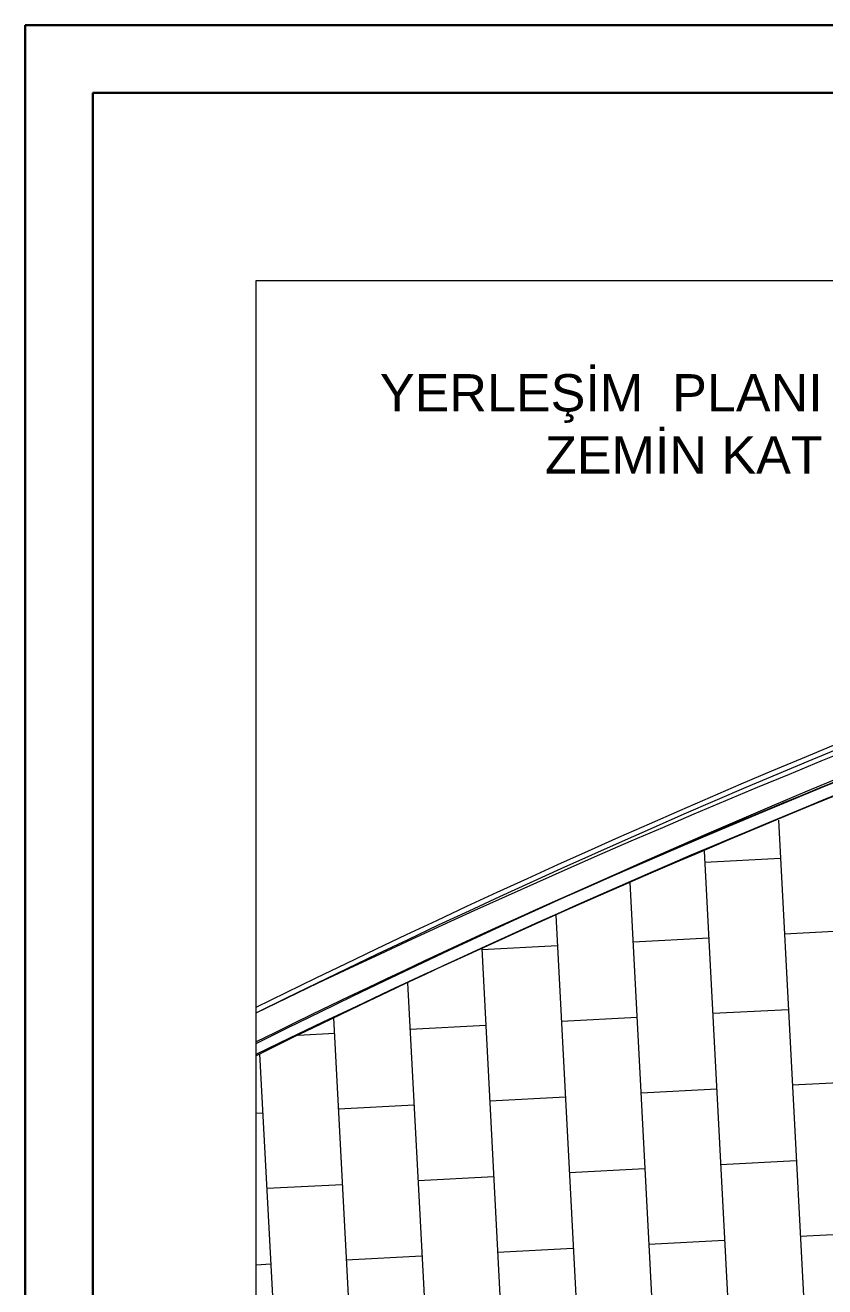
# Model space of a CAD drawing. Header units: millimetres. Extents: x 9159 to 17971, y 10368 to 13314.
# Drawn here: x 13087 to 13731, y 12117 to 13133 of the extents above; entities that cross this region are included whole.
import ezdxf

# ---------------------------------------------------------------- set-up
doc = ezdxf.new("R2010")
doc.units = ezdxf.units.MM
doc.header["$LTSCALE"] = 5
doc.linetypes.add('DUZ', pattern=[0])
for name, color, linetype, lineweight in [('anted', 10, 'Continuous', 0), ('fusya-hatch', 230, 'Continuous', 0), ('REV_KLDRM', 25, 'DUZ', 0), ('SAF_DOSEME-SERAMIK2', 35, 'Continuous', 0), ('SAF_DOSEME-TAS3', 251, 'Continuous', 0), ('YAZI', 250, 'Continuous', 30), ('YOL', 87, 'Continuous', 0)]:
    doc.layers.add(name, color=color, linetype=linetype, lineweight=lineweight)

msp = doc.modelspace()

# ---------------------------------------------------------------- hatches: boundary and pattern name
at = {"layer": 'fusya-hatch'}
h = msp.add_hatch(color=256, dxfattribs=at)
edge = h.paths.add_edge_path()
edge.add_line((14078.15, 12053.66), (14069.61, 12065.99))
edge.add_arc((-419968.16, 638584.82), 762177.56, 304.68911963, 304.71332262, ccw=False)
edge.add_line((13804.91, 11882.7), (13813.45, 11870.37))
edge.add_arc((10085.12, 17537.3), 6783.41, 303.34138, 306.061062)

# ---------------------------------------------------------------- linework, layer by layer
at = {"layer": 'anted', "ltscale": 3}
msp.add_lwpolyline([(16744.25, 12927.16), (16744.25, 10608.73), (13273.39, 10608.73), (13273.39, 12927.16)], close=True, dxfattribs=at)
msp.add_lwpolyline([(16744.25, 12927.16), (16744.25, 10608.73), (13273.39, 10608.73), (13273.39, 12927.16)], close=True, dxfattribs=at)
at = {"layer": 'REV_KLDRM', "elevation": -0.27}
msp.add_lwpolyline([(13472.25, 12397.75, -0.0527853), (15073.7, 12927.16, -0.0527853)], format="xyb", dxfattribs=at)
at = {"layer": 'REV_KLDRM'}
msp.add_arc((16304.99, 6191.2, -0.27), 6822.45, 111.881819, 116.382151, dxfattribs=at)
at = {"layer": 'SAF_DOSEME-SERAMIK2', "elevation": -0.27}
for points in [[(13273.39, 12313.03, -0.0597898), (14999.05, 12927.16)], [(13273.39, 12342.05, -0.0557469), (14884.86, 12927.16)], [(13273.39, 12337.59, -0.0563528), (14901.98, 12927.16)]]:
    msp.add_lwpolyline(points, format="xyb", dxfattribs=at)
at = {"layer": 'SAF_DOSEME-TAS3'}
for p, q in [((13693.53, 12492.69), (13724.76, 11896.78)), ((13633.79, 12467.89), (13665.69, 11859.17)), ((13634.26, 12458.95), (13695.13, 12462.14)), ((13574.08, 12442.41), (13606.67, 11820.59)), ((13514.41, 12416.23), (13547.7, 11781.04)), ((13698.32, 12401.27), (13759.2, 12404.46)), ((13576.57, 12394.88), (13637.45, 12398.07)), ((13454.77, 12389.37), (13548.09, 10608.73)), ((13454.82, 12388.5), (13515.69, 12391.69)), ((13395.17, 12361.79), (13487.05, 10608.73)), ((13335.61, 12333.5), (13426, 10608.73)), ((13518.88, 12330.82), (13579.76, 12334.01)), ((13640.64, 12337.2), (13701.51, 12340.39)), ((13307.14, 12319.72), (13336.25, 12321.25)), ((13397.13, 12324.44), (13458.01, 12327.63)), ((13276.09, 12304.49), (13364.96, 10608.73)), ((13704.7, 12279.51), (13765.58, 12282.7)), ((13582.95, 12273.13), (13643.83, 12276.32)), ((13339.44, 12260.37), (13400.32, 12263.56)), ((13461.2, 12266.75), (13522.07, 12269.94)), ((13273.39, 12256.91), (13278.57, 12257.18)), ((13525.26, 12209.06), (13586.14, 12212.25)), ((13647.02, 12215.45), (13707.89, 12218.64)), ((13281.76, 12196.3), (13342.63, 12199.49)), ((13403.51, 12202.68), (13464.39, 12205.87)), ((13711.08, 12157.76), (13771.96, 12160.95)), ((13589.33, 12151.38), (13650.21, 12154.57)), ((13345.82, 12138.62), (13406.7, 12141.81)), ((13467.58, 12145), (13528.45, 12148.19)), ((13273.39, 12134.82), (13284.95, 12135.43))]:
    msp.add_line(p, q, dxfattribs=at)
at = {"layer": 'SAF_DOSEME-TAS3', "elevation": -0.27}
msp.add_lwpolyline([(13468.13, 12406.86, -0.0513644), (15027.18, 12927.16, -0.0513644)], format="xyb", dxfattribs=at)
at = {"layer": 'SAF_DOSEME-TAS3'}
msp.add_arc((16304.99, 6191.2, -0.27), 6832.45, 111.881819, 116.340563, dxfattribs=at)
at = {"layer": 'YAZI', "linetype": 'Continuous', "ltscale": 10}
msp.add_line((13141.87, 10422.8, 22.59), (13141.87, 13078.37, 22.59), dxfattribs=at)
at = {"layer": 'YAZI', "linetype": 'Continuous', "ltscale": 10, "elevation": 22.59}
for points in [[(13087.46, 13132.77), (17219.1, 13132.77), (17219.1, 10368.39), (13087.46, 10368.39)], [(13141.87, 13078.37), (17164.7, 13078.37), (17164.7, 10422.8), (13141.87, 10422.8)]]:
    msp.add_lwpolyline(points, close=True, dxfattribs=at)
at = {"layer": 'YOL', "ltscale": 5, "elevation": 11.29}
msp.add_lwpolyline([(13273.39, 12337.73, -0.055058), (14937.56, 12927.16)], format="xyb", dxfattribs=at)
at = {"layer": 'YOL', "elevation": 11.29}
msp.add_lwpolyline([(13273.39, 12304.39, -0.0596637), (15073.73, 12927.16)], format="xyb", dxfattribs=at)

# ---------------------------------------------------------------- texts
at = {"insert": (13729.13, 12851.83), "char_height": 30, "attachment_point": 3}
msp.add_mtext_dynamic_manual_height_columns('{\\f@Arial Unicode MS|b0|i0|c162|p34;YERLEŞİM  PLANI\\PZEMİN KAT}', width=455.7349, gutter_width=500, heights=[0], dxfattribs=at)

doc.saveas('drawing.dxf')
